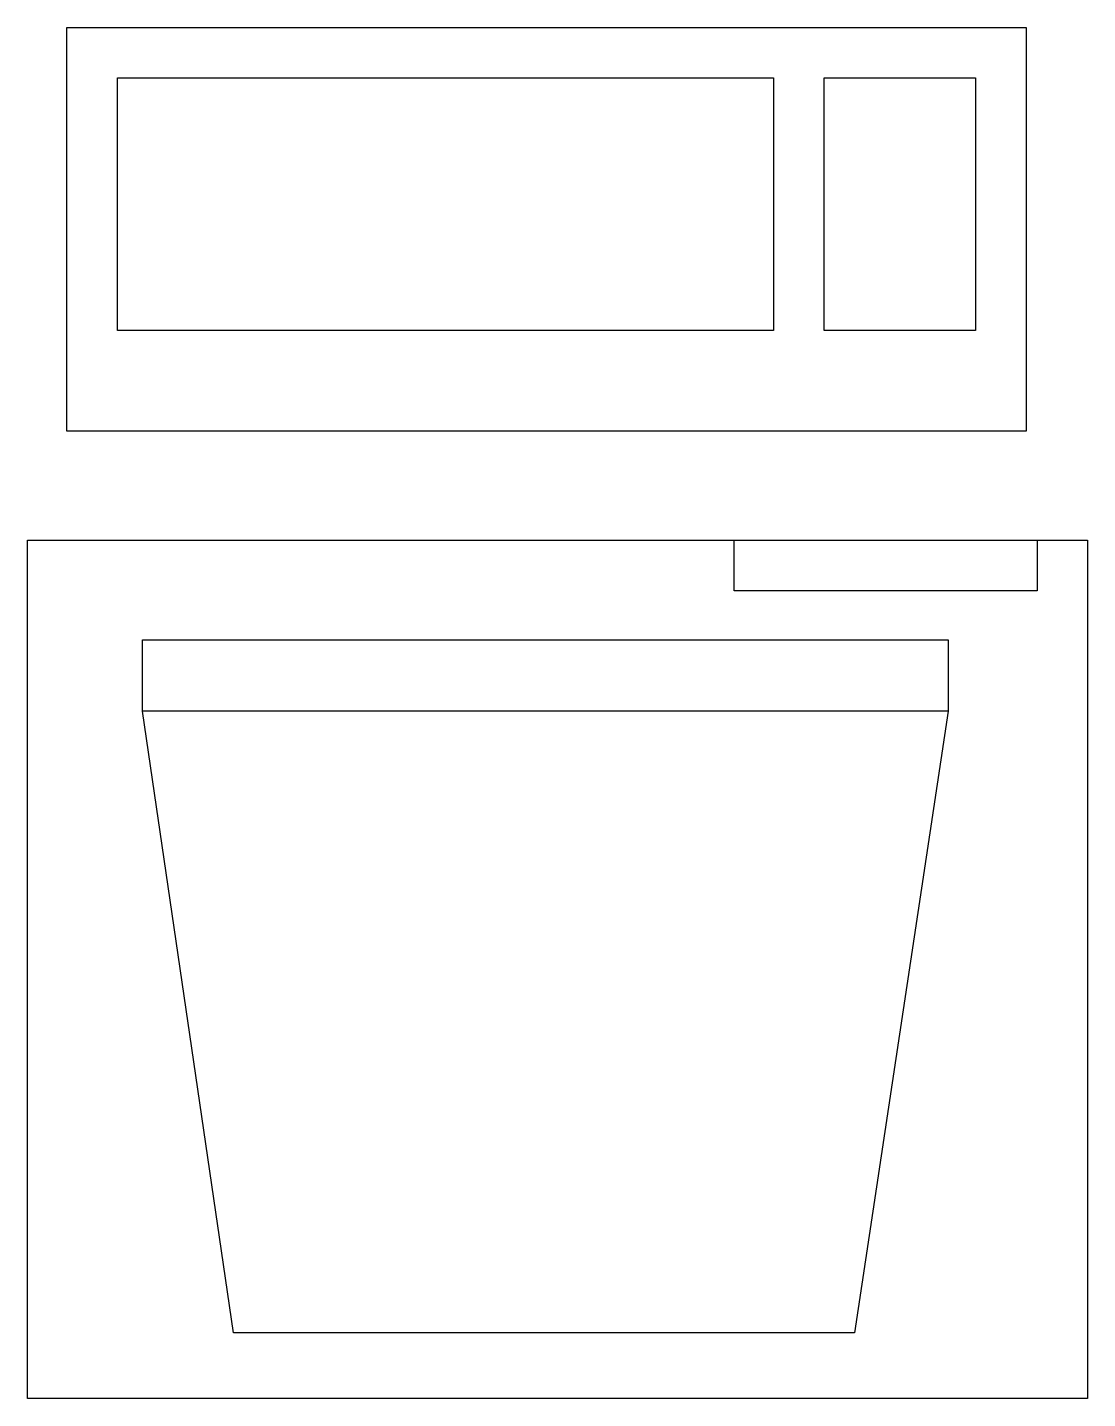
# Model space of a CAD drawing. Extents: x 1989.9 to 2011.6, y 1059.8 to 1087.8.
import ezdxf

# ---------------------------------------------------------------- set-up
doc = ezdxf.new("R2010")
doc.units = 0
doc.header["$MEASUREMENT"] = 0
doc.layers.get('0').update_dxf_attribs({"color": 1, "linetype": 'CONTINUOUS'})

msp = doc.modelspace()

# ---------------------------------------------------------------- linework, layer by layer
at = {"color": 2}
for p, q in [((1990.661, 1087.839), (2010.304, 1087.839)), ((1990.661, 1079.569), (1990.661, 1087.839)), ((2010.304, 1087.839), (2010.304, 1079.569)), ((1991.695, 1086.805), (2005.135, 1086.805)), ((1991.695, 1081.636), (1991.695, 1086.805)), ((2005.135, 1086.805), (2005.135, 1081.636)), ((2006.169, 1081.636), (2006.169, 1086.805)), ((2006.169, 1086.805), (2009.271, 1086.805)), ((2009.271, 1086.805), (2009.271, 1081.636)), ((2005.135, 1081.636), (1991.695, 1081.636)), ((2009.271, 1081.636), (2006.169, 1081.636)), ((2010.304, 1079.569), (1990.661, 1079.569)), ((1989.854, 1077.339), (2011.564, 1077.339)), ((1989.854, 1059.764), (1989.854, 1077.339)), ((2004.327, 1076.305), (2004.327, 1077.339)), ((2010.531, 1077.339), (2010.531, 1076.305)), ((2011.564, 1077.339), (2011.564, 1059.764)), ((2010.531, 1076.305), (2004.327, 1076.305)), ((1992.209, 1075.301), (2008.709, 1075.301)), ((1992.209, 1073.839), (1992.209, 1075.301)), ((2008.709, 1075.301), (2008.709, 1073.839)), ((1994.074, 1061.108), (1992.209, 1073.839)), ((2008.709, 1073.839), (1992.209, 1073.839)), ((2008.709, 1073.839), (2006.789, 1061.108)), ((2006.789, 1061.108), (1994.074, 1061.108)), ((2011.564, 1059.764), (1989.854, 1059.764))]:
    msp.add_line(p, q, dxfattribs=at)

doc.saveas('drawing.dxf')
